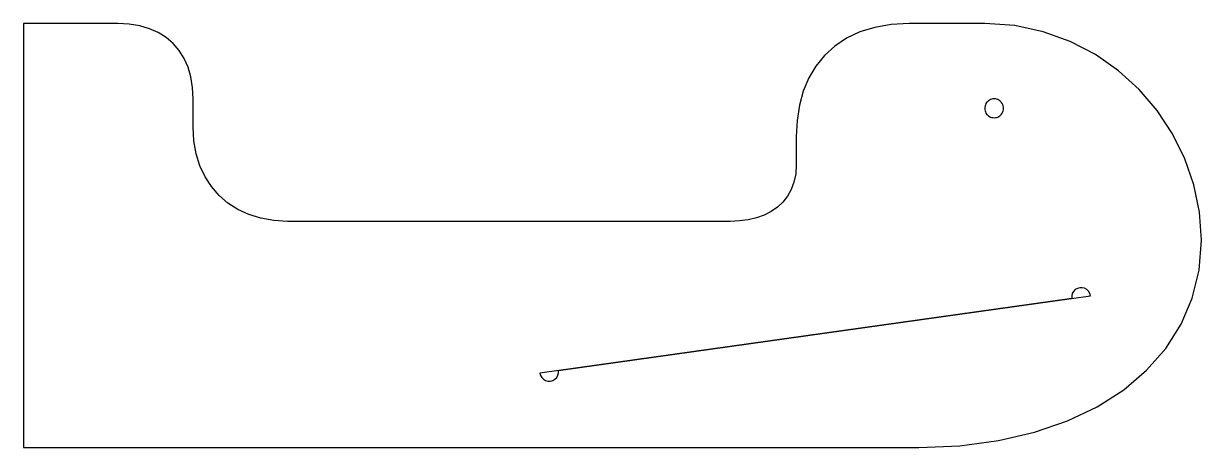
# Model space of a CAD drawing. Header units: millimetres. Extents: x 0 to 125, y 0 to 45.
import ezdxf

# ---------------------------------------------------------------- set-up
doc = ezdxf.new("R2010")
doc.units = ezdxf.units.MM
for name, color, linetype in [('CUT_HOLE', 5, 'CONTINUOUS'), ('CUT_OUTER', 7, 'CONTINUOUS'), ('CUT_SLOT', 1, 'CONTINUOUS')]:
    doc.layers.add(name, color=color, linetype=linetype)

msp = doc.modelspace()

# ---------------------------------------------------------------- linework, layer by layer
at = {"layer": 'CUT_HOLE'}
msp.add_lwpolyline([(104, 36), (103.991, 36.131), (103.966, 36.259), (103.924, 36.383), (103.866, 36.5), (103.793, 36.609), (103.707, 36.707), (103.609, 36.793), (103.5, 36.866), (103.383, 36.924), (103.259, 36.966), (103.131, 36.991), (103, 37), (102.869, 36.991), (102.741, 36.966), (102.617, 36.924), (102.5, 36.866), (102.391, 36.793), (102.293, 36.707), (102.207, 36.609), (102.134, 36.5), (102.076, 36.383), (102.034, 36.259), (102.009, 36.131), (102, 36), (102.009, 35.869), (102.034, 35.741), (102.076, 35.617), (102.134, 35.5), (102.207, 35.391), (102.293, 35.293), (102.391, 35.207), (102.5, 35.134), (102.617, 35.076), (102.741, 35.034), (102.869, 35.009), (103, 35), (103.131, 35.009), (103.259, 35.034), (103.383, 35.076), (103.5, 35.134), (103.609, 35.207), (103.707, 35.293), (103.793, 35.391), (103.866, 35.5), (103.924, 35.617), (103.966, 35.741), (103.991, 35.869)], close=True, dxfattribs=at)
at = {"layer": 'CUT_OUTER'}
msp.add_lwpolyline([(0, 0), (95, 0), (99.372, 0.185), (103.472, 0.727), (107.281, 1.609), (110.778, 2.815), (113.941, 4.326), (116.75, 6.125), (119.184, 8.195), (121.222, 10.519), (122.844, 13.078), (124.028, 15.856), (124.753, 18.836), (125, 22), (124.796, 24.973), (124.199, 27.87), (123.234, 30.656), (121.926, 33.296), (120.298, 35.756), (118.375, 38), (116.181, 39.994), (113.741, 41.704), (111.078, 43.094), (108.218, 44.13), (105.183, 44.777), (102, 45), (94, 45), (92.083, 44.898), (90.333, 44.597), (88.75, 44.109), (87.333, 43.444), (86.083, 42.613), (85, 41.625), (84.083, 40.491), (83.333, 39.222), (82.75, 37.828), (82.333, 36.319), (82.083, 34.707), (82, 33), (82, 30), (81.939, 29.042), (81.759, 28.167), (81.469, 27.375), (81.074, 26.667), (80.582, 26.042), (80, 25.5), (79.334, 25.042), (78.593, 24.667), (77.781, 24.375), (76.907, 24.167), (75.978, 24.042), (75, 24), (28, 24), (26.543, 24.082), (25.176, 24.324), (23.906, 24.719), (22.741, 25.259), (21.686, 25.939), (20.75, 26.75), (19.939, 27.686), (19.259, 28.741), (18.719, 29.906), (18.324, 31.176), (18.082, 32.543), (18, 34), (18, 37), (17.938, 38.208), (17.755, 39.329), (17.453, 40.359), (17.037, 41.296), (16.51, 42.136), (15.875, 42.875), (15.136, 43.51), (14.296, 44.037), (13.359, 44.453), (12.329, 44.755), (11.208, 44.938), (10, 45), (0, 45)], close=True, dxfattribs=at)
at = {"layer": 'CUT_SLOT'}
msp.add_lwpolyline([(113.213, 16.106), (113.143, 16.357), (113.011, 16.582), (112.824, 16.765), (112.597, 16.894), (112.345, 16.959), (112.083, 16.957), (111.832, 16.887), (111.607, 16.754), (111.424, 16.568), (111.295, 16.341), (111.23, 16.088), (111.232, 15.827), (54.787, 7.894), (54.857, 7.643), (54.989, 7.418), (55.176, 7.235), (55.403, 7.106), (55.655, 7.041), (55.917, 7.043), (56.168, 7.113), (56.393, 7.246), (56.576, 7.432), (56.705, 7.659), (56.77, 7.912), (56.768, 8.173)], close=True, dxfattribs=at)

doc.saveas('drawing.dxf')
